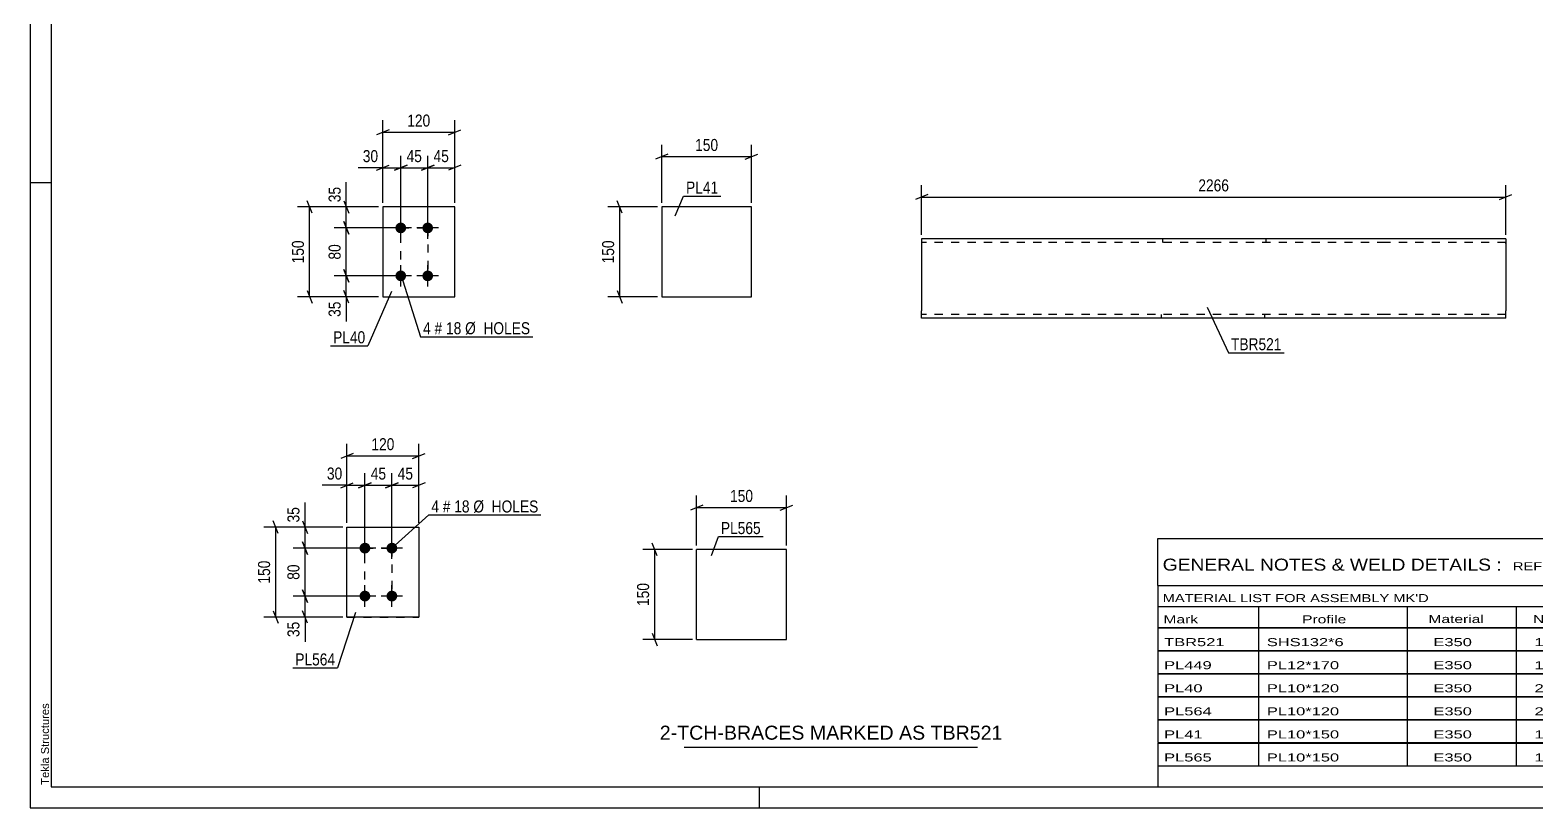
# Model space of a CAD drawing. Header units: millimetres. Extents: x 0 to 594, y 0 to 420.
# Drawn here: x 0 to 359.4, y 0 to 185.4 of the extents above; entities that cross this region are included whole.
import ezdxf

# ---------------------------------------------------------------- set-up
doc = ezdxf.new("R2010")
doc.units = ezdxf.units.MM
doc.linetypes.add('DXK_LINE_DOT2', pattern=[3.9198, 1.9599, -1.9599])
doc.styles.add('Arial', font='ARIAL.TTF', dxfattribs={"height": 0.2})
doc.styles.add('Arial Narrow', font='ARIALN.TTF', dxfattribs={"height": 0.2})

# ---------------------------------------------------------------- blocks, each defined once
blk = doc.blocks.new('Unknown-585696459-1128')
at = {"color": 5, "linetype": 'Continuous'}
for p, q in [((0, 420), (0, 0)), ((5, 415), (5, 5)), ((5, 149), (0, 149)), ((5, 5), (589, 5)), ((174, 0), (174, 5)), ((0, 0), (594, 0))]:
    blk.add_line(p, q, dxfattribs=at)
at = {"color": 174, "linetype": 'Continuous', "style": 'Arial'}
blk.add_text('Tekla Structures', height=1.9102, rotation=90, dxfattribs=at).set_placement((4.5, 5.5))
blk = doc.blocks.new('Bolt-585696459-2770 - 2764')
at = {"linetype": 'Continuous'}
for points in [[(79.86, 60.64), (79.59, 60.67), (79.34, 60.75), (79.11, 60.89), (78.91, 61.07), (78.75, 61.28), (78.64, 61.53), (78.58, 61.79), (78.58, 62.06), (78.64, 62.32), (78.75, 62.57), (78.91, 62.79), (79.11, 62.97), (79.34, 63.1), (79.59, 63.18), (79.86, 63.21), (80.13, 63.18), (80.38, 63.1), (80.62, 62.97), (80.82, 62.79), (80.98, 62.57), (81.08, 62.32), (81.14, 62.06), (81.14, 61.79), (81.08, 61.53), (80.98, 61.28), (80.82, 61.07), (80.62, 60.89), (80.38, 60.75), (80.13, 60.67)], [(86.29, 60.64), (86.02, 60.67), (85.77, 60.75), (85.53, 60.89), (85.34, 61.07), (85.18, 61.28), (85.07, 61.53), (85.01, 61.79), (85.01, 62.06), (85.07, 62.32), (85.18, 62.57), (85.34, 62.79), (85.53, 62.97), (85.77, 63.1), (86.02, 63.18), (86.29, 63.21), (86.56, 63.18), (86.81, 63.1), (87.05, 62.97), (87.25, 62.79), (87.4, 62.57), (87.51, 62.32), (87.57, 62.06), (87.57, 61.79), (87.51, 61.53), (87.4, 61.28), (87.25, 61.07), (87.05, 60.89), (86.81, 60.75), (86.56, 60.67)], [(79.86, 49.21), (79.59, 49.24), (79.34, 49.32), (79.11, 49.46), (78.91, 49.64), (78.75, 49.85), (78.64, 50.1), (78.58, 50.36), (78.58, 50.63), (78.64, 50.89), (78.75, 51.14), (78.91, 51.36), (79.11, 51.54), (79.34, 51.67), (79.59, 51.75), (79.86, 51.78), (80.13, 51.75), (80.38, 51.67), (80.62, 51.54), (80.82, 51.36), (80.98, 51.14), (81.08, 50.89), (81.14, 50.63), (81.14, 50.36), (81.08, 50.1), (80.98, 49.85), (80.82, 49.64), (80.62, 49.46), (80.38, 49.32), (80.13, 49.24)], [(86.29, 49.21), (86.02, 49.24), (85.77, 49.32), (85.53, 49.46), (85.34, 49.64), (85.18, 49.85), (85.07, 50.1), (85.01, 50.36), (85.01, 50.63), (85.07, 50.89), (85.18, 51.14), (85.34, 51.36), (85.53, 51.54), (85.77, 51.67), (86.02, 51.75), (86.29, 51.78), (86.56, 51.75), (86.81, 51.67), (87.05, 51.54), (87.25, 51.36), (87.4, 51.14), (87.51, 50.89), (87.57, 50.63), (87.57, 50.36), (87.51, 50.1), (87.4, 49.85), (87.25, 49.64), (87.05, 49.46), (86.81, 49.32), (86.56, 49.24)]]:
    blk.add_hatch(color=1, dxfattribs=at).paths.add_polyline_path(points)
at = {"color": 1, "linetype": 'Continuous'}
for p, q in [((82.43, 61.93), (77.29, 61.93)), ((79.86, 59.35), (79.86, 64.5)), ((88.86, 61.93), (83.72, 61.93)), ((86.29, 59.35), (86.29, 64.5)), ((82.43, 50.5), (77.29, 50.5)), ((79.86, 47.93), (79.86, 53.07)), ((88.86, 50.5), (83.72, 50.5)), ((86.29, 47.93), (86.29, 53.07))]:
    blk.add_line(p, q, dxfattribs=at)
blk = doc.blocks.new('Part-585696459-2775 - 2764')
at = {"color": 2, "linetype": 'Continuous'}
for p, q in [((75.58, 66.93), (92.72, 66.93)), ((75.58, 45.5), (75.58, 66.93)), ((92.72, 66.93), (92.72, 66.93)), ((92.72, 66.93), (92.72, 45.5)), ((92.72, 45.5), (75.58, 45.5)), ((75.58, 45.5), (75.58, 45.5))]:
    blk.add_line(p, q, dxfattribs=at)
at = {"color": 7, "linetype": 'DXK_LINE_DOT2'}
for p, q in [((75.58, 66.93), (92.72, 66.93)), ((75.58, 45.5), (92.72, 45.5)), ((75.58, 45.5), (75.58, 45.5))]:
    blk.add_line(p, q, dxfattribs=at)
blk = doc.blocks.new('Part-585696459-2499 - 2493')
at = {"color": 2, "linetype": 'Continuous'}
for p, q in [((101.27, 143.27), (84.13, 143.27)), ((84.13, 143.27), (84.13, 121.85)), ((101.27, 121.85), (101.27, 143.27)), ((84.13, 121.85), (101.27, 121.85))]:
    blk.add_line(p, q, dxfattribs=at)
blk = doc.blocks.new('Bolt-585696459-2504 - 2493')
at = {"linetype": 'Continuous'}
for points in [[(88.41, 136.99, -1), (88.41, 139.56, -1)], [(94.84, 136.99, -1), (94.84, 139.56, -1)], [(88.41, 125.56, -1), (88.41, 128.13, -1)], [(94.84, 125.56, -1), (94.84, 128.13, -1)]]:
    blk.add_hatch(color=1, dxfattribs=at).paths.add_polyline_path(points)
at = {"color": 1, "linetype": 'Continuous'}
for p, q in [((88.41, 135.7), (88.41, 140.85)), ((94.84, 135.7), (94.84, 140.85)), ((90.98, 138.27), (85.84, 138.27)), ((97.41, 138.27), (92.27, 138.27)), ((88.41, 124.27), (88.41, 129.42)), ((94.84, 124.27), (94.84, 129.42)), ((90.98, 126.85), (85.84, 126.85)), ((97.41, 126.85), (92.27, 126.85))]:
    blk.add_line(p, q, dxfattribs=at)
blk = doc.blocks.new('Part-585696459-1445 - 1429')
at = {"color": 2, "linetype": 'Continuous'}
for p, q in [((180.42, 61.59), (158.99, 61.59)), ((158.99, 40.16), (158.99, 61.59)), ((180.42, 40.16), (180.42, 61.59)), ((158.99, 40.16), (180.42, 40.16))]:
    blk.add_line(p, q, dxfattribs=at)
blk = doc.blocks.new('Part-585696459-2712 - 2706')
at = {"color": 2, "linetype": 'Continuous'}
for p, q in [((172.08, 143.27), (150.65, 143.27)), ((150.65, 143.27), (150.65, 121.85)), ((172.08, 121.85), (172.08, 143.27)), ((150.65, 121.85), (172.08, 121.85))]:
    blk.add_line(p, q, dxfattribs=at)
blk = doc.blocks.new('Part-585696459-2743 - 2736')
at = {"color": 2, "linetype": 'Continuous'}
for p, q in [((241.23, 135.64), (212.66, 135.64)), ((212.66, 135.64), (212.66, 118.49)), ((323.3, 135.64), (241.33, 135.64)), ((351.97, 135.64), (323.4, 135.64)), ((351.97, 135.64), (351.97, 118.49)), ((212.66, 117.28), (212.66, 118.49)), ((212.66, 116.91), (212.66, 117.28)), ((212.66, 116.78), (212.66, 116.91)), ((241.23, 116.78), (212.66, 116.78)), ((323.3, 116.78), (241.33, 116.78)), ((351.97, 116.78), (323.4, 116.78)), ((351.97, 116.78), (351.97, 118.49))]:
    blk.add_line(p, q, dxfattribs=at)
at = {"color": 7, "linetype": 'DXK_LINE_DOT2'}
for p, q in [((241.23, 134.78), (212.66, 134.78)), ((323.3, 134.78), (241.33, 134.78)), ((270.14, 135.64), (270.14, 134.78)), ((294.73, 135.64), (294.73, 134.78)), ((351.97, 134.78), (323.4, 134.78)), ((351.97, 134.78), (351.97, 134.71)), ((351.97, 134.71), (351.97, 134.78)), ((351.97, 134.58), (351.97, 134.71)), ((351.97, 134.71), (351.97, 134.58)), ((212.66, 117.84), (212.66, 118.49)), ((212.66, 117.28), (212.66, 118.17)), ((212.66, 117.64), (212.66, 117.7)), ((212.66, 117.64), (212.66, 117.7)), ((241.23, 117.64), (212.66, 117.64)), ((212.66, 116.78), (212.66, 116.78)), ((323.3, 117.64), (241.33, 117.64)), ((269.9, 116.78), (269.9, 117.64)), ((294.49, 116.78), (294.49, 117.64)), ((351.97, 117.64), (323.4, 117.64)), ((351.97, 117.7), (351.97, 118.17)), ((351.97, 117.64), (351.97, 117.7))]:
    blk.add_line(p, q, dxfattribs=at)
blk = doc.blocks.new('Rectangle-585696459-2860 - 2764')
at = {"color": 1, "linetype": 'DXK_LINE_DOT2'}
blk.add_lwpolyline([(79.86, 61.93), (86.29, 61.93), (86.29, 50.5), (79.86, 50.5), (79.86, 61.93)], close=True, dxfattribs=at)
blk = doc.blocks.new('Rectangle-585696459-2693 - 2493')
at = {"color": 1, "linetype": 'DXK_LINE_DOT2'}
blk.add_lwpolyline([(88.41, 138.27), (94.84, 138.27), (94.84, 126.85), (88.41, 126.85), (88.41, 138.27)], close=True, dxfattribs=at)
blk = doc.blocks.new('StraightDimension-585696459-2830 - 2764')
at = {"color": 7, "linetype": 'Continuous'}
for p, q in [((75.58, 67.93), (75.58, 79.78)), ((79.86, 62.93), (79.86, 79.78)), ((74.08, 76.33), (77.08, 77.53)), ((75.58, 76.93), (79.86, 76.93)), ((81.36, 77.53), (78.36, 76.33))]:
    blk.add_line(p, q, dxfattribs=at)
at = {"color": 0}
blk.add_wipeout([(75.05, 77.68), (75.05, 81.88), (70.2, 81.88), (70.2, 77.68)], dxfattribs=at)
at = {"color": 7, "linetype": 'Continuous'}
blk.add_line((75.58, 76.93), (69.67, 76.93), dxfattribs=at)
blk.add_line((75.58, 76.93), (69.67, 76.93), dxfattribs=at)
at = {"color": 3, "style": 'Arial Narrow'}
blk.add_text('30', height=2.863, dxfattribs=at).set_placement((70.8, 78.28))
blk = doc.blocks.new('StraightDimension-585696459-2799 - 2764')
at = {"color": 7, "linetype": 'Continuous'}
for p, q in [((78.86, 50.5), (62.73, 50.5)), ((64.98, 52), (66.18, 49)), ((65.58, 45.5), (65.58, 50.5)), ((66.18, 44), (64.98, 47)), ((74.58, 45.5), (62.73, 45.5))]:
    blk.add_line(p, q, dxfattribs=at)
at = {"color": 0}
blk.add_wipeout([(64.83, 44.97), (60.63, 44.97), (60.63, 40.12), (64.83, 40.12)], dxfattribs=at)
at = {"color": 7, "linetype": 'Continuous'}
blk.add_line((65.58, 45.5), (65.58, 39.59), dxfattribs=at)
blk.add_line((65.58, 45.5), (65.58, 39.59), dxfattribs=at)
at = {"color": 3, "style": 'Arial Narrow'}
blk.add_text('35', height=2.863, rotation=90.0002, dxfattribs=at).set_placement((64.23, 40.72))
blk = doc.blocks.new('StraightDimension-585696459-2777 - 2764')
at = {"color": 7, "linetype": 'Continuous'}
for p, q in [((75.58, 67.93), (75.58, 86.78)), ((92.72, 67.93), (92.72, 86.78)), ((77.08, 84.53), (74.08, 83.33)), ((75.58, 83.93), (92.72, 83.93)), ((91.22, 83.33), (94.22, 84.53))]:
    blk.add_line(p, q, dxfattribs=at)
at = {"color": 0}
blk.add_wipeout([(87.49, 84.68), (87.49, 88.88), (80.81, 88.88), (80.81, 84.68)], dxfattribs=at)
at = {"color": 3, "style": 'Arial Narrow'}
blk.add_text('120', height=2.863, dxfattribs=at).set_placement((81.41, 85.28))
blk = doc.blocks.new('StraightDimension-585696459-2788 - 2764')
at = {"color": 7, "linetype": 'Continuous'}
for p, q in [((59.18, 65.43), (57.98, 68.43)), ((74.58, 66.93), (55.73, 66.93)), ((58.58, 45.5), (58.58, 66.93)), ((57.98, 47), (59.18, 44)), ((74.58, 45.5), (55.73, 45.5))]:
    blk.add_line(p, q, dxfattribs=at)
at = {"color": 0}
blk.add_wipeout([(57.83, 59.55), (53.63, 59.55), (53.63, 52.87), (57.83, 52.87)], dxfattribs=at)
at = {"color": 3, "style": 'Arial Narrow'}
blk.add_text('150', height=2.863, rotation=90.0002, dxfattribs=at).set_placement((57.23, 53.47))
blk = doc.blocks.new('StraightDimension-585696459-2809 - 2764')
at = {"color": 7, "linetype": 'Continuous'}
for p, q in [((78.86, 61.93), (62.73, 61.93)), ((64.98, 63.43), (66.18, 60.43)), ((65.58, 50.5), (65.58, 61.93)), ((78.86, 50.5), (62.73, 50.5)), ((66.18, 49), (64.98, 52))]:
    blk.add_line(p, q, dxfattribs=at)
at = {"color": 0}
blk.add_wipeout([(64.83, 58.64), (60.63, 58.64), (60.63, 53.78), (64.83, 53.78)], dxfattribs=at)
at = {"color": 3, "style": 'Arial Narrow'}
blk.add_text('80', height=2.863, rotation=90.0002, dxfattribs=at).set_placement((64.23, 54.38))
blk = doc.blocks.new('StraightDimension-585696459-2819 - 2764')
at = {"color": 7, "linetype": 'Continuous'}
for p, q in [((64.98, 68.43), (66.18, 65.43)), ((74.58, 66.93), (62.73, 66.93)), ((65.58, 61.93), (65.58, 66.93)), ((78.86, 61.93), (62.73, 61.93)), ((66.18, 60.43), (64.98, 63.43))]:
    blk.add_line(p, q, dxfattribs=at)
at = {"color": 0}
blk.add_wipeout([(64.83, 72.31), (60.63, 72.31), (60.63, 67.45), (64.83, 67.45)], dxfattribs=at)
at = {"color": 7, "linetype": 'Continuous'}
blk.add_line((65.58, 66.93), (65.58, 72.83), dxfattribs=at)
blk.add_line((65.58, 66.93), (65.58, 72.83), dxfattribs=at)
at = {"color": 3, "style": 'Arial Narrow'}
blk.add_text('35', height=2.863, rotation=90.0002, dxfattribs=at).set_placement((64.23, 68.05))
blk = doc.blocks.new('StraightDimension-585696459-2840 - 2764')
at = {"color": 7, "linetype": 'Continuous'}
for p, q in [((79.86, 62.93), (79.86, 79.78)), ((86.29, 62.93), (86.29, 79.78)), ((78.36, 76.33), (81.36, 77.53)), ((79.86, 76.93), (86.29, 76.93)), ((87.79, 77.53), (84.79, 76.33))]:
    blk.add_line(p, q, dxfattribs=at)
at = {"color": 0}
blk.add_wipeout([(85.5, 77.68), (85.5, 81.88), (80.65, 81.88), (80.65, 77.68)], dxfattribs=at)
at = {"color": 3, "style": 'Arial Narrow'}
blk.add_text('45', height=2.863, dxfattribs=at).set_placement((81.25, 78.28))
blk = doc.blocks.new('StraightDimension-585696459-2850 - 2764')
at = {"color": 7, "linetype": 'Continuous'}
for p, q in [((86.29, 62.93), (86.29, 79.78)), ((92.72, 67.93), (92.72, 79.78)), ((84.79, 76.33), (87.79, 77.53)), ((86.29, 76.93), (92.72, 76.93)), ((94.22, 77.53), (91.22, 76.33))]:
    blk.add_line(p, q, dxfattribs=at)
at = {"color": 0}
blk.add_wipeout([(91.93, 77.68), (91.93, 81.88), (87.08, 81.88), (87.08, 77.68)], dxfattribs=at)
at = {"color": 3, "style": 'Arial Narrow'}
blk.add_text('45', height=2.863, dxfattribs=at).set_placement((87.68, 78.28))
blk = doc.blocks.new('StraightDimension-585696459-2613 - 2493')
at = {"color": 7, "linetype": 'Continuous'}
for p, q in [((88.41, 139.27), (88.41, 155.47)), ((94.84, 139.27), (94.84, 155.47)), ((86.91, 152.02), (89.91, 153.22)), ((88.41, 152.62), (94.84, 152.62)), ((96.34, 153.22), (93.34, 152.02))]:
    blk.add_line(p, q, dxfattribs=at)
at = {"color": 0}
blk.add_wipeout([(94.06, 153.37), (94.06, 157.57), (89.2, 157.57), (89.2, 153.37)], dxfattribs=at)
at = {"color": 3, "style": 'Arial Narrow'}
blk.add_text('45', height=2.863, dxfattribs=at).set_placement((89.8, 153.97))
blk = doc.blocks.new('StraightDimension-585696459-2580 - 2493')
at = {"color": 7, "linetype": 'Continuous'}
for p, q in [((84.13, 144.27), (84.13, 163.94)), ((101.27, 144.27), (101.27, 163.94)), ((85.63, 161.69), (82.63, 160.49)), ((84.13, 161.09), (101.27, 161.09)), ((99.77, 160.49), (102.77, 161.69))]:
    blk.add_line(p, q, dxfattribs=at)
at = {"color": 0}
blk.add_wipeout([(96.04, 161.84), (96.04, 166.04), (89.36, 166.04), (89.36, 161.84)], dxfattribs=at)
at = {"color": 3, "style": 'Arial Narrow'}
blk.add_text('120', height=2.863, dxfattribs=at).set_placement((89.96, 162.44))
blk = doc.blocks.new('StraightDimension-585696459-2600 - 2493')
at = {"color": 7, "linetype": 'Continuous'}
for p, q in [((84.13, 144.27), (84.13, 155.47)), ((88.41, 139.27), (88.41, 155.47)), ((82.63, 152.02), (85.63, 153.22)), ((84.13, 152.62), (88.41, 152.62)), ((89.91, 153.22), (86.91, 152.02))]:
    blk.add_line(p, q, dxfattribs=at)
at = {"color": 0}
blk.add_wipeout([(83.6, 153.37), (83.6, 157.57), (78.75, 157.57), (78.75, 153.37)], dxfattribs=at)
at = {"color": 7, "linetype": 'Continuous'}
blk.add_line((84.13, 152.62), (78.22, 152.62), dxfattribs=at)
blk.add_line((84.13, 152.62), (78.22, 152.62), dxfattribs=at)
at = {"color": 3, "style": 'Arial Narrow'}
blk.add_text('30', height=2.863, dxfattribs=at).set_placement((79.35, 153.97))
blk = doc.blocks.new('StraightDimension-585696459-2623 - 2493')
at = {"color": 7, "linetype": 'Continuous'}
for p, q in [((94.84, 139.27), (94.84, 155.47)), ((101.27, 144.27), (101.27, 155.47)), ((93.34, 152.02), (96.34, 153.22)), ((94.84, 152.62), (101.27, 152.62)), ((102.77, 153.22), (99.77, 152.02))]:
    blk.add_line(p, q, dxfattribs=at)
at = {"color": 0}
blk.add_wipeout([(100.48, 153.37), (100.48, 157.57), (95.63, 157.57), (95.63, 153.37)], dxfattribs=at)
at = {"color": 3, "style": 'Arial Narrow'}
blk.add_text('45', height=2.863, dxfattribs=at).set_placement((96.23, 153.97))
blk = doc.blocks.new('StraightDimension-585696459-2640 - 2493')
at = {"color": 7, "linetype": 'Continuous'}
for p, q in [((67.26, 141.77), (66.06, 144.77)), ((83.13, 143.27), (63.81, 143.27)), ((66.66, 121.85), (66.66, 143.27)), ((66.06, 123.35), (67.26, 120.35)), ((83.13, 121.85), (63.81, 121.85))]:
    blk.add_line(p, q, dxfattribs=at)
at = {"color": 0}
blk.add_wipeout([(65.91, 135.9), (61.71, 135.9), (61.71, 129.22), (65.91, 129.22)], dxfattribs=at)
at = {"color": 3, "style": 'Arial Narrow'}
blk.add_text('150', height=2.863, rotation=90.0002, dxfattribs=at).set_placement((65.31, 129.82))
blk = doc.blocks.new('StraightDimension-585696459-2657 - 2493')
at = {"color": 7, "linetype": 'Continuous'}
for p, q in [((74.81, 144.77), (76.01, 141.77)), ((83.13, 143.27), (72.56, 143.27)), ((75.41, 138.27), (75.41, 143.27)), ((87.41, 138.27), (72.56, 138.27)), ((76.01, 136.77), (74.81, 139.77))]:
    blk.add_line(p, q, dxfattribs=at)
at = {"color": 0}
blk.add_wipeout([(74.66, 148.66), (70.46, 148.66), (70.46, 143.8), (74.66, 143.8)], dxfattribs=at)
at = {"color": 7, "linetype": 'Continuous'}
blk.add_line((75.41, 143.27), (75.41, 149.18), dxfattribs=at)
blk.add_line((75.41, 143.27), (75.41, 149.18), dxfattribs=at)
at = {"color": 3, "style": 'Arial Narrow'}
blk.add_text('35', height=2.863, rotation=90.0002, dxfattribs=at).set_placement((74.06, 144.4))
blk = doc.blocks.new('StraightDimension-585696459-2670 - 2493')
at = {"color": 7, "linetype": 'Continuous'}
for p, q in [((87.41, 138.27), (72.56, 138.27)), ((74.81, 139.77), (76.01, 136.77)), ((75.41, 126.85), (75.41, 138.27)), ((87.41, 126.85), (72.56, 126.85)), ((76.01, 125.35), (74.81, 128.35))]:
    blk.add_line(p, q, dxfattribs=at)
at = {"color": 0}
blk.add_wipeout([(74.66, 134.99), (70.46, 134.99), (70.46, 130.13), (74.66, 130.13)], dxfattribs=at)
at = {"color": 3, "style": 'Arial Narrow'}
blk.add_text('80', height=2.863, rotation=90.0002, dxfattribs=at).set_placement((74.06, 130.73))
blk = doc.blocks.new('StraightDimension-585696459-2680 - 2493')
at = {"color": 7, "linetype": 'Continuous'}
for p, q in [((87.41, 126.85), (72.56, 126.85)), ((74.81, 128.35), (76.01, 125.35)), ((75.41, 121.85), (75.41, 126.85)), ((76.01, 120.35), (74.81, 123.35)), ((83.13, 121.85), (72.56, 121.85))]:
    blk.add_line(p, q, dxfattribs=at)
at = {"color": 0}
blk.add_wipeout([(74.66, 121.32), (70.46, 121.32), (70.46, 116.46), (74.66, 116.46)], dxfattribs=at)
at = {"color": 7, "linetype": 'Continuous'}
blk.add_line((75.41, 121.85), (75.41, 115.94), dxfattribs=at)
blk.add_line((75.41, 121.85), (75.41, 115.94), dxfattribs=at)
at = {"color": 3, "style": 'Arial Narrow'}
blk.add_text('35', height=2.863, rotation=90.0002, dxfattribs=at).set_placement((74.06, 117.06))
blk = doc.blocks.new('StraightDimension-585696459-1447 - 1429')
at = {"color": 7, "linetype": 'Continuous'}
for p, q in [((157.99, 61.59), (146.14, 61.59)), ((149.59, 60.09), (148.39, 63.09)), ((148.99, 40.16), (148.99, 61.59)), ((157.99, 40.16), (146.14, 40.16)), ((148.39, 41.66), (149.59, 38.66))]:
    blk.add_line(p, q, dxfattribs=at)
at = {"color": 0}
blk.add_wipeout([(148.24, 54.22), (144.04, 54.22), (144.04, 47.53), (148.24, 47.53)], dxfattribs=at)
at = {"color": 3, "style": 'Arial Narrow'}
blk.add_text('150', height=2.863, rotation=90.0002, dxfattribs=at).set_placement((147.64, 48.13))
blk = doc.blocks.new('StraightDimension-585696459-1454 - 1429')
at = {"color": 7, "linetype": 'Continuous'}
for p, q in [((160.49, 72.19), (157.49, 70.99)), ((158.99, 62.59), (158.99, 74.44)), ((178.92, 70.99), (181.92, 72.19)), ((180.42, 62.59), (180.42, 74.44)), ((158.99, 71.59), (180.42, 71.59))]:
    blk.add_line(p, q, dxfattribs=at)
at = {"color": 0}
blk.add_wipeout([(173.05, 72.34), (173.05, 76.54), (166.36, 76.54), (166.36, 72.34)], dxfattribs=at)
at = {"color": 3, "style": 'Arial Narrow'}
blk.add_text('150', height=2.863, dxfattribs=at).set_placement((166.96, 72.94))
blk = doc.blocks.new('StraightDimension-585696459-2714 - 2706')
at = {"color": 7, "linetype": 'Continuous'}
for p, q in [((152.15, 155.87), (149.15, 154.67)), ((150.65, 144.27), (150.65, 158.12)), ((150.65, 155.27), (172.08, 155.27)), ((170.58, 154.67), (173.58, 155.87)), ((172.08, 144.27), (172.08, 158.12))]:
    blk.add_line(p, q, dxfattribs=at)
at = {"color": 0}
blk.add_wipeout([(164.71, 156.02), (164.71, 160.22), (158.03, 160.22), (158.03, 156.02)], dxfattribs=at)
at = {"color": 3, "style": 'Arial Narrow'}
blk.add_text('150', height=2.863, dxfattribs=at).set_placement((158.63, 156.62))
blk = doc.blocks.new('StraightDimension-585696459-2725 - 2706')
at = {"color": 7, "linetype": 'Continuous'}
for p, q in [((141.25, 141.77), (140.05, 144.77)), ((149.65, 143.27), (137.8, 143.27)), ((140.65, 121.85), (140.65, 143.27)), ((140.05, 123.35), (141.25, 120.35)), ((149.65, 121.85), (137.8, 121.85))]:
    blk.add_line(p, q, dxfattribs=at)
at = {"color": 0}
blk.add_wipeout([(139.9, 135.9), (135.7, 135.9), (135.7, 129.22), (139.9, 129.22)], dxfattribs=at)
at = {"color": 3, "style": 'Arial Narrow'}
blk.add_text('150', height=2.863, rotation=90.0002, dxfattribs=at).set_placement((139.3, 129.82))
blk = doc.blocks.new('StraightDimension-585696459-2748 - 2736')
at = {"color": 7, "linetype": 'Continuous'}
for p, q in [((212.66, 136.64), (212.66, 148.49)), ((351.97, 136.64), (351.97, 148.49)), ((214.16, 146.24), (211.16, 145.04)), ((212.66, 145.64), (351.97, 145.64)), ((350.47, 145.04), (353.47, 146.24))]:
    blk.add_line(p, q, dxfattribs=at)
at = {"color": 0}
blk.add_wipeout([(286.57, 146.39), (286.57, 150.59), (278.06, 150.59), (278.06, 146.39)], dxfattribs=at)
at = {"color": 3, "style": 'Arial Narrow'}
blk.add_text('2266', height=2.863, dxfattribs=at).set_placement((278.66, 146.99))
blk = doc.blocks.new('Unknown-585696459-6690')
at = {"color": 7, "linetype": 'Continuous'}
for p, q in [((269, 64.25), (429, 64.25)), ((269, 53), (269, 64.25)), ((429, 64.25), (429, 53)), ((269, 53), (429, 53)), ((269, 53), (269, 48)), ((429, 53), (429, 48)), ((269, 48), (429, 48)), ((269, 48), (269, 43)), ((293, 48), (293, 43)), ((328.5, 48), (328.5, 43)), ((354.5, 48), (354.5, 43)), ((367.5, 48), (367.5, 43)), ((385, 48), (385, 43)), ((407, 48), (407, 43)), ((429, 48), (429, 43)), ((269, 43), (429, 43)), ((269, 42.95), (269, 37.55)), ((269, 42.95), (429, 42.95)), ((293, 43), (293, 37.5)), ((328.5, 43), (328.5, 37.5)), ((354.5, 43), (354.5, 37.5)), ((367.5, 43), (367.5, 37.5)), ((385, 43), (385, 37.5)), ((407, 43), (407, 37.5)), ((429, 42.95), (429, 37.55)), ((269, 37.55), (429, 37.55)), ((269, 37.45), (269, 32.05)), ((269, 37.45), (429, 37.45)), ((293, 37.5), (293, 32)), ((328.5, 37.5), (328.5, 32)), ((354.5, 37.5), (354.5, 32)), ((367.5, 37.5), (367.5, 32)), ((385, 37.5), (385, 32)), ((407, 37.5), (407, 32)), ((429, 37.45), (429, 32.05)), ((269, 32.05), (429, 32.05)), ((269, 31.95), (269, 26.55)), ((269, 31.95), (429, 31.95)), ((293, 32), (293, 26.5)), ((328.5, 32), (328.5, 26.5)), ((354.5, 32), (354.5, 26.5)), ((367.5, 32), (367.5, 26.5)), ((385, 32), (385, 26.5)), ((407, 32), (407, 26.5)), ((429, 31.95), (429, 26.55)), ((269, 26.55), (429, 26.55)), ((269, 26.45), (269, 21.05)), ((269, 26.45), (429, 26.45)), ((293, 26.5), (293, 21)), ((328.5, 26.5), (328.5, 21)), ((354.5, 26.5), (354.5, 21)), ((367.5, 26.5), (367.5, 21)), ((385, 26.5), (385, 21)), ((407, 26.5), (407, 21)), ((429, 26.45), (429, 21.05)), ((269, 21.05), (429, 21.05)), ((269, 20.95), (269, 15.55)), ((269, 20.95), (429, 20.95)), ((293, 21), (293, 15.5)), ((328.5, 21), (328.5, 15.5)), ((354.5, 21), (354.5, 15.5)), ((367.5, 21), (367.5, 15.5)), ((385, 21), (385, 15.5)), ((407, 21), (407, 15.5)), ((429, 20.95), (429, 15.55)), ((269, 15.55), (429, 15.55)), ((269, 15.45), (269, 10.05)), ((269, 15.45), (429, 15.45)), ((293, 15.5), (293, 10)), ((328.5, 15.5), (328.5, 10)), ((354.5, 15.5), (354.5, 10)), ((367.5, 15.5), (367.5, 10)), ((385, 15.5), (385, 10)), ((407, 15.5), (407, 10)), ((429, 15.45), (429, 10.05)), ((269, 10.05), (429, 10.05)), ((269, 10), (429, 10)), ((269, 10), (269, 5)), ((385, 10), (385, 5)), ((407, 10), (407, 5)), ((429, 10), (429, 5)), ((269, 5), (429, 5))]:
    blk.add_line(p, q, dxfattribs=at)
at = {"color": 7, "style": 'Arial Narrow'}
for s, height, width, p in [('GENERAL NOTES & WELD DETAILS :', 2.8633, 1.4, (270.15, 56.56)), ('REFER TYP DRAWING TYP-01', 1.9089, 1.6, (353.7, 56.66)), ("MATERIAL LIST FOR ASSEMBLY MK'D", 1.9089, 1.6, (270.15, 49.06)), ('TBR521', 1.909, 1.794707, (361.59, 48.97)), ('2', 1.91, 1.794707, (391.08, 49.06)), ('No. Required', 1.9089, 1.6, (400.41, 49.06)), ('Mark', 1.909, 1.7, (270.34, 44)), ('Profile', 1.909, 1.7, (303.41, 44)), ('Material', 1.909, 1.7, (333.54, 44.06)), ('No.', 1.909, 1.7, (358.5, 44.06)), ('Length', 1.909, 1.7, (369, 44.06)), ('Area', 1.909, 1.7, (391.5, 44.06)), ('Weight', 1.909, 1.7, (411, 44.06))]:
    blk.add_text(s, height=height, dxfattribs=dict(at, width=width)).set_placement(p)
at = {"color": 7, "linetype": 'Continuous', "style": 'Arial Narrow'}
for s, height, width, p in [('TBR521', 1.909, 1.794707, (270.5, 38.56)), ('SHS132*6', 1.909, 1.794707, (295, 38.56)), ('E350', 1.909, 1.794707, (334.74, 38.56)), ('1', 1.91, 1.794707, (358.86, 38.56)), ('2266', 1.909, 1.794707, (371.58, 38.56)), ('1.2', 1.909, 1.794707, (395.32, 38.56)), ('53.6', 1.909, 1.794707, (414.14, 38.56)), ('PL449', 1.909, 1.794707, (270.5, 33.06)), ('PL12*170', 1.909, 1.794707, (295, 33.06)), ('E350', 1.909, 1.794707, (334.74, 33.06)), ('1', 1.91, 1.794707, (358.86, 33.06)), ('394', 1.909, 1.794707, (373.77, 33.06)), ('0.1', 1.909, 1.794707, (395.32, 33.06)), ('6.3', 1.909, 1.794707, (416.33, 33.06)), ('PL40', 1.909, 1.794707, (270.5, 27.56)), ('PL10*120', 1.909, 1.794707, (295, 27.56)), ('E350', 1.909, 1.794707, (334.74, 27.56)), ('2', 1.91, 1.794707, (358.86, 27.56)), ('150', 1.909, 1.794707, (373.77, 27.56)), ('0.0', 1.909, 1.794707, (395.32, 27.56)), ('2.8', 1.909, 1.794707, (416.33, 27.56)), ('PL564', 1.909, 1.794707, (270.5, 22.06)), ('PL10*120', 1.909, 1.794707, (295, 22.06)), ('E350', 1.909, 1.794707, (334.74, 22.06)), ('2', 1.91, 1.794707, (358.86, 22.06)), ('150', 1.909, 1.794707, (373.77, 22.06)), ('0.0', 1.909, 1.794707, (395.32, 22.06)), ('2.8', 1.909, 1.794707, (416.33, 22.06)), ('PL41', 1.909, 1.794707, (270.5, 16.56)), ('PL10*150', 1.909, 1.794707, (295, 16.56)), ('E350', 1.909, 1.794707, (334.74, 16.56)), ('1', 1.91, 1.794707, (358.86, 16.56)), ('150', 1.909, 1.794707, (373.77, 16.56)), ('0.1', 1.909, 1.794707, (395.32, 16.56)), ('1.8', 1.909, 1.794707, (416.33, 16.56)), ('PL565', 1.909, 1.794707, (270.5, 11.06)), ('PL10*150', 1.909, 1.794707, (295, 11.06)), ('E350', 1.909, 1.794707, (334.74, 11.06)), ('1', 1.91, 1.794707, (358.86, 11.06)), ('150', 1.909, 1.794707, (373.77, 11.06)), ('0.1', 1.909, 1.794707, (395.32, 11.06)), ('1.8', 1.909, 1.794707, (416.33, 11.06)), ('Total', 1.909, 1.7, (371.33, 6.5)), ('1.6', 1.909, 1.794707, (394.83, 6.5)), ('69.1', 1.909, 1.794707, (414.14, 6.5))]:
    blk.add_text(s, height=height, dxfattribs=dict(at, width=width)).set_placement(p)
blk = doc.blocks.new('Unknown-585696459-6691')
at = {"color": 7, "linetype": 'Continuous'}
blk.add_line((156, 14.5), (226, 14.5), dxfattribs=at)
at = {"color": 7, "style": 'Arial'}
blk.add_text('2-TCH-BRACES MARKED AS TBR521', height=3.3428, dxfattribs=at).set_placement((150.19, 16.25))
blk = doc.blocks.new('Mark-585696459-2766 - 2764')
at = {"color": 0}
blk.add_wipeout([(97.53, 70.43), (97.53, 73.43), (95.7, 73.43), (95.7, 70.43)], dxfattribs=at)
blk.add_wipeout([(97.53, 70.43), (97.53, 73.43), (95.7, 73.43), (95.7, 70.43)], dxfattribs=at)
at = {"color": 7, "linetype": 'Continuous'}
blk.add_line((86.29, 61.93), (95.1, 69.83), dxfattribs=at)
at = {"color": 0}
blk.add_wipeout([(100.26, 70.43), (100.26, 73.43), (98.43, 73.43), (98.43, 70.43)], dxfattribs=at)
blk.add_wipeout([(100.26, 70.43), (100.26, 73.43), (98.43, 73.43), (98.43, 70.43)], dxfattribs=at)
at = {"color": 3, "style": 'Arial Narrow'}
blk.add_text('4', height=2.86, dxfattribs=at).set_placement((95.7, 70.43))
at = {"color": 0}
blk.add_wipeout([(104.82, 70.43), (104.82, 73.43), (101.16, 73.43), (101.16, 70.43)], dxfattribs=at)
blk.add_wipeout([(104.82, 70.43), (104.82, 73.43), (101.16, 73.43), (101.16, 70.43)], dxfattribs=at)
at = {"color": 3, "style": 'Arial Narrow'}
blk.add_text('#', height=2.86, dxfattribs=at).set_placement((98.43, 70.43))
at = {"color": 0}
blk.add_wipeout([(121.24, 70.43), (121.24, 73.43), (105.72, 73.43), (105.72, 70.43)], dxfattribs=at)
blk.add_wipeout([(121.24, 70.43), (121.24, 73.43), (105.72, 73.43), (105.72, 70.43)], dxfattribs=at)
at = {"color": 7, "linetype": 'Continuous'}
blk.add_line((95.1, 69.83), (121.84, 69.83), dxfattribs=at)
at = {"color": 3, "style": 'Arial Narrow'}
for s, p in [('18', (101.16, 70.43)), ('Ø  HOLES', (105.72, 70.43))]:
    blk.add_text(s, height=2.863, dxfattribs=at).set_placement(p)
blk = doc.blocks.new('Mark-585696459-2771 - 2764')
at = {"color": 0}
blk.add_wipeout([(72.75, 33.96), (72.75, 36.96), (63.25, 36.96), (63.25, 33.96)], dxfattribs=at)
blk.add_wipeout([(72.75, 33.96), (72.75, 36.96), (63.25, 36.96), (63.25, 33.96)], dxfattribs=at)
at = {"color": 30, "linetype": 'Continuous'}
for p in [(77.58, 46.61), (62.65, 33.36)]:
    blk.add_line(p, (73.35, 33.36), dxfattribs=at)
at = {"color": 3, "style": 'Arial Narrow'}
blk.add_text('PL564', height=2.863, dxfattribs=at).set_placement((63.25, 33.96))
blk = doc.blocks.new('Mark-585696459-2500 - 2493')
at = {"color": 0}
blk.add_wipeout([(95.57, 112.93), (95.57, 115.93), (93.74, 115.93), (93.74, 112.93)], dxfattribs=at)
blk.add_wipeout([(95.57, 112.93), (95.57, 115.93), (93.74, 115.93), (93.74, 112.93)], dxfattribs=at)
at = {"color": 7, "linetype": 'Continuous'}
blk.add_line((88.46, 127.15), (93.14, 112.33), dxfattribs=at)
at = {"color": 0}
blk.add_wipeout([(98.3, 112.93), (98.3, 115.93), (96.47, 115.93), (96.47, 112.93)], dxfattribs=at)
blk.add_wipeout([(98.3, 112.93), (98.3, 115.93), (96.47, 115.93), (96.47, 112.93)], dxfattribs=at)
at = {"color": 3, "style": 'Arial Narrow'}
blk.add_text('4', height=2.86, dxfattribs=at).set_placement((93.74, 112.93))
at = {"color": 0}
blk.add_wipeout([(102.86, 112.93), (102.86, 115.93), (99.2, 115.93), (99.2, 112.93)], dxfattribs=at)
blk.add_wipeout([(102.86, 112.93), (102.86, 115.93), (99.2, 115.93), (99.2, 112.93)], dxfattribs=at)
at = {"color": 3, "style": 'Arial Narrow'}
blk.add_text('#', height=2.86, dxfattribs=at).set_placement((96.47, 112.93))
at = {"color": 0}
blk.add_wipeout([(119.28, 112.93), (119.28, 115.93), (103.76, 115.93), (103.76, 112.93)], dxfattribs=at)
blk.add_wipeout([(119.28, 112.93), (119.28, 115.93), (103.76, 115.93), (103.76, 112.93)], dxfattribs=at)
at = {"color": 7, "linetype": 'Continuous'}
blk.add_line((93.14, 112.33), (119.88, 112.33), dxfattribs=at)
at = {"color": 3, "style": 'Arial Narrow'}
for s, p in [('18', (99.2, 112.93)), ('Ø  HOLES', (103.76, 112.93))]:
    blk.add_text(s, height=2.863, dxfattribs=at).set_placement(p)
blk = doc.blocks.new('Mark-585696459-2495 - 2493')
at = {"color": 0}
blk.add_wipeout([(79.95, 110.77), (79.95, 113.77), (72.27, 113.77), (72.27, 110.77)], dxfattribs=at)
blk.add_wipeout([(79.95, 110.77), (79.95, 113.77), (72.27, 113.77), (72.27, 110.77)], dxfattribs=at)
at = {"color": 30, "linetype": 'Continuous'}
for p in [(86.18, 123.13), (71.67, 110.17)]:
    blk.add_line(p, (80.55, 110.17), dxfattribs=at)
at = {"color": 3, "style": 'Arial Narrow'}
blk.add_text('PL40', height=2.863, dxfattribs=at).set_placement((72.27, 110.77))
blk = doc.blocks.new('Mark-585696459-1441 - 1429')
at = {"color": 0}
blk.add_wipeout([(174.28, 65.28), (174.28, 68.28), (164.77, 68.28), (164.77, 65.28)], dxfattribs=at)
blk.add_wipeout([(174.28, 65.28), (174.28, 68.28), (164.77, 68.28), (164.77, 65.28)], dxfattribs=at)
at = {"color": 30, "linetype": 'Continuous'}
for p, q in [((162.55, 60.19), (164.17, 64.68)), ((164.17, 64.68), (174.88, 64.68))]:
    blk.add_line(p, q, dxfattribs=at)
at = {"color": 3, "style": 'Arial Narrow'}
blk.add_text('PL565', height=2.863, dxfattribs=at).set_placement((164.77, 65.28))
blk = doc.blocks.new('Mark-585696459-2708 - 2706')
at = {"color": 0}
blk.add_wipeout([(164.14, 146.47), (164.14, 149.47), (156.46, 149.47), (156.46, 146.47)], dxfattribs=at)
blk.add_wipeout([(164.14, 146.47), (164.14, 149.47), (156.46, 149.47), (156.46, 146.47)], dxfattribs=at)
at = {"color": 30, "linetype": 'Continuous'}
for p, q in [((153.9, 141.18), (155.86, 145.87)), ((155.86, 145.87), (164.74, 145.87))]:
    blk.add_line(p, q, dxfattribs=at)
at = {"color": 3, "style": 'Arial Narrow'}
blk.add_text('PL41', height=2.863, dxfattribs=at).set_placement((156.46, 146.47))
blk = doc.blocks.new('Mark-585696459-2739 - 2736')
at = {"color": 0}
blk.add_wipeout([(298.51, 109.12), (298.51, 112.12), (286.45, 112.12), (286.45, 109.12)], dxfattribs=at)
blk.add_wipeout([(298.51, 109.12), (298.51, 112.12), (286.45, 112.12), (286.45, 109.12)], dxfattribs=at)
at = {"color": 30, "linetype": 'Continuous'}
for p, q in [((280.78, 119.35), (285.85, 108.52)), ((285.85, 108.52), (299.11, 108.52))]:
    blk.add_line(p, q, dxfattribs=at)
at = {"color": 3, "style": 'Arial Narrow'}
blk.add_text('TBR521', height=2.863, dxfattribs=at).set_placement((286.45, 109.12))

msp = doc.modelspace()

# ---------------------------------------------------------------- block references
for name in ['Unknown-585696459-1128', 'Part-585696459-2499 - 2493', 'Bolt-585696459-2504 - 2493', 'Part-585696459-2712 - 2706', 'Rectangle-585696459-2693 - 2493', 'Part-585696459-2743 - 2736', 'Part-585696459-2775 - 2764', 'Bolt-585696459-2770 - 2764', 'Rectangle-585696459-2860 - 2764', 'Part-585696459-1445 - 1429', 'Unknown-585696459-6690', 'Unknown-585696459-6691']:
    msp.add_blockref(name, (0, 0))

# ---------------------------------------------------------------- next in the draw order: block references
for name in ['StraightDimension-585696459-2714 - 2706', 'StraightDimension-585696459-2613 - 2493', 'StraightDimension-585696459-2748 - 2736', 'Mark-585696459-2739 - 2736', 'StraightDimension-585696459-2830 - 2764', 'StraightDimension-585696459-1447 - 1429', 'StraightDimension-585696459-2799 - 2764']:
    msp.add_blockref(name, (0, 0))

# ---------------------------------------------------------------- next in the draw order: block references
for name in ['StraightDimension-585696459-2580 - 2493', 'Mark-585696459-2708 - 2706', 'StraightDimension-585696459-2725 - 2706', 'StraightDimension-585696459-2777 - 2764', 'StraightDimension-585696459-1454 - 1429']:
    msp.add_blockref(name, (0, 0))

# ---------------------------------------------------------------- next in the draw order: block references
for name in ['StraightDimension-585696459-2600 - 2493', 'StraightDimension-585696459-2623 - 2493', 'StraightDimension-585696459-2788 - 2764', 'Mark-585696459-1441 - 1429']:
    msp.add_blockref(name, (0, 0))

# ---------------------------------------------------------------- next in the draw order: block references
for name in ['StraightDimension-585696459-2640 - 2493', 'StraightDimension-585696459-2809 - 2764', 'Mark-585696459-2771 - 2764']:
    msp.add_blockref(name, (0, 0))

# ---------------------------------------------------------------- next in the draw order: block references
for name in ['StraightDimension-585696459-2657 - 2493', 'StraightDimension-585696459-2819 - 2764']:
    msp.add_blockref(name, (0, 0))

# ---------------------------------------------------------------- next in the draw order: block references
for name in ['StraightDimension-585696459-2670 - 2493', 'StraightDimension-585696459-2840 - 2764']:
    msp.add_blockref(name, (0, 0))

# ---------------------------------------------------------------- next in the draw order: block references
for name in ['StraightDimension-585696459-2680 - 2493', 'StraightDimension-585696459-2850 - 2764']:
    msp.add_blockref(name, (0, 0))

# ---------------------------------------------------------------- next in the draw order: block references
for name in ['Mark-585696459-2500 - 2493', 'Mark-585696459-2495 - 2493', 'Mark-585696459-2766 - 2764']:
    msp.add_blockref(name, (0, 0))

doc.saveas('drawing.dxf')
